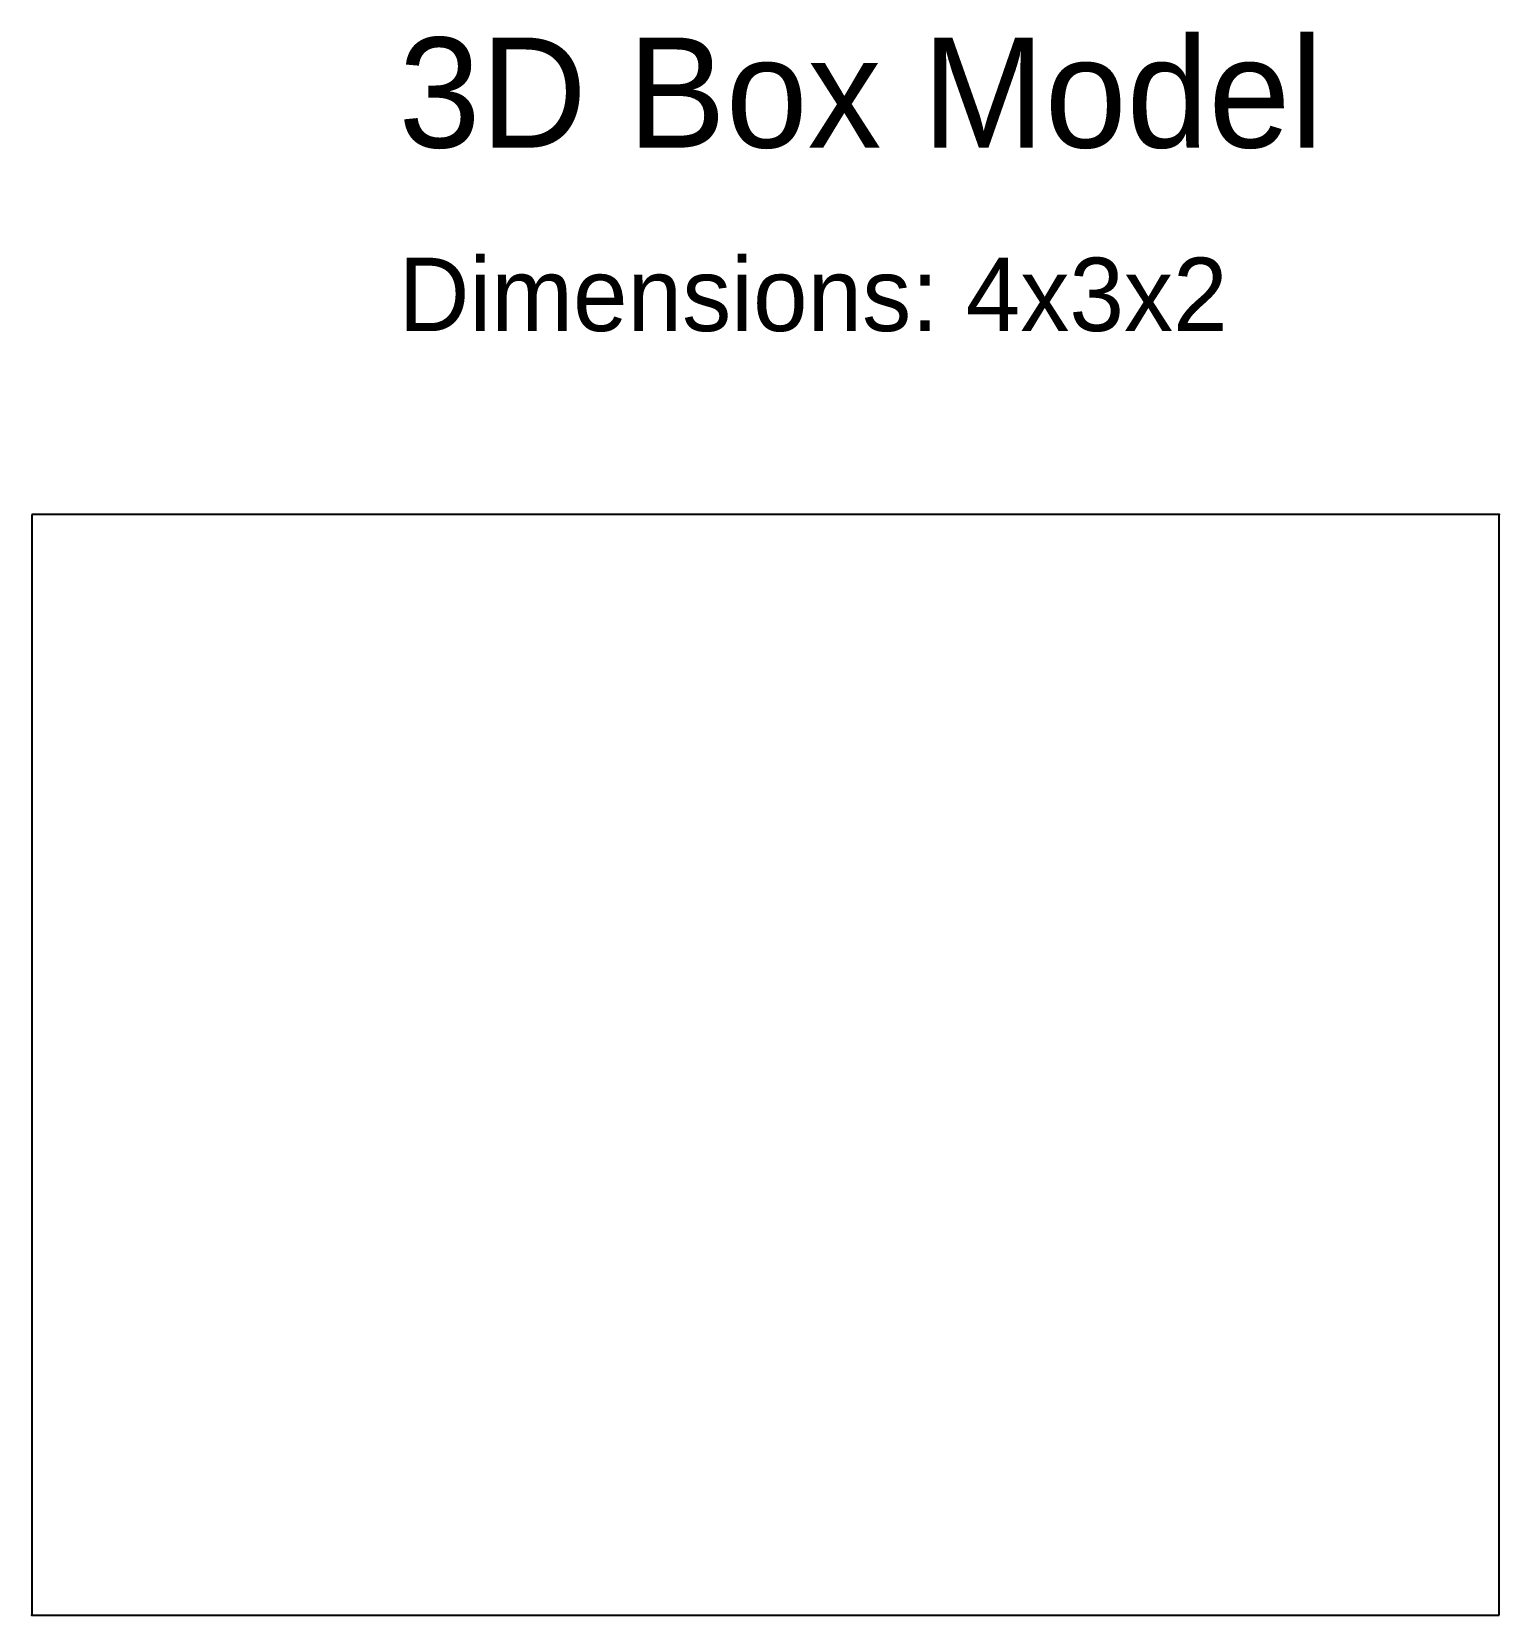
# Model space of a CAD drawing. Header units: metres. Extents: x 0 to 4, y 0 to 4.32.
import ezdxf

# ---------------------------------------------------------------- set-up
doc = ezdxf.new("R2010")
doc.units = ezdxf.units.M

msp = doc.modelspace()

# ---------------------------------------------------------------- linework, layer by layer
for p, q in [((4, 3), (0, 3)), ((0, 3), (0, 0)), ((4, 3, 2), (0, 3, 2)), ((0, 3, 2), (0, 0, 2)), ((0, 3), (0, 3, 2)), ((4, 0), (4, 3)), ((4, 0, 2), (4, 3, 2)), ((4, 3), (4, 3, 2)), ((0, 0), (4, 0)), ((0, 0, 2), (4, 0, 2)), ((0, 0), (0, 0, 2)), ((4, 0), (4, 0, 2))]:
    msp.add_line(p, q)
for p in [(4, 3, 2), (0, 0)]:
    msp.add_point(p)

# ---------------------------------------------------------------- texts
for s, height, p in [('3D Box Model', 0.3, (1, 4)), ('Dimensions: 4x3x2', 0.2, (1, 3.5))]:
    msp.add_text(s, height=height).set_placement(p)

doc.saveas('drawing.dxf')
